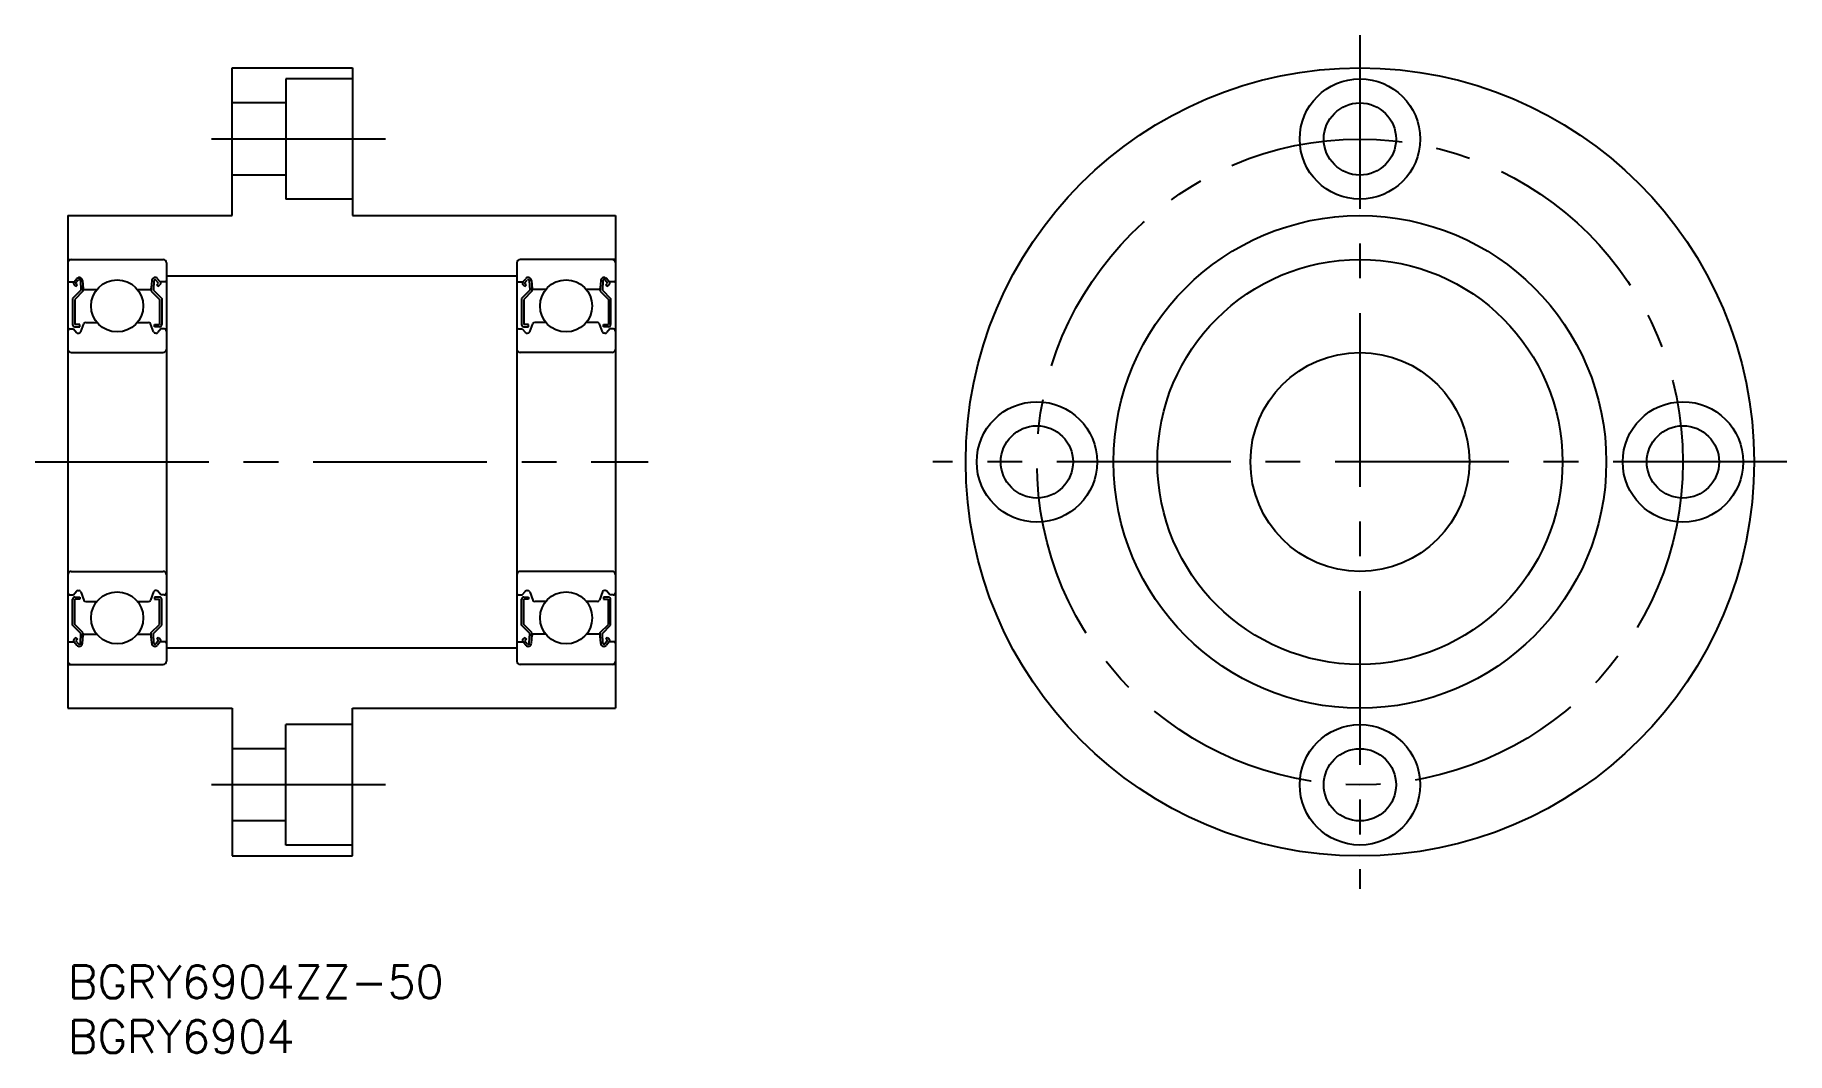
# Model space of a CAD drawing. Extents: x -3 to 157, y -8 to 85.
import ezdxf

# ---------------------------------------------------------------- set-up
doc = ezdxf.new("R2010")
doc.units = 0
doc.header["$LTSCALE"] = 0.5
doc.linetypes.add('CENTER', pattern=[50.8, 31.75, -6.35, 6.35, -6.35])
for name, color, linetype in [('MSM_CENTER', 1, 'CENTER'), ('MSM_CONTINUOUS', 7, 'CONTINUOUS'), ('MSM_PART_NUMBER', 7, 'CONTINUOUS')]:
    doc.layers.add(name, color=color, linetype=linetype)
doc.styles.get("Standard").update_dxf_attribs({"font": 'txt.shx', "height": 3, "bigfont": 'bigfont.shx'})

# ---------------------------------------------------------------- blocks, each defined once
blk = doc.blocks.new('*U2')
at = {"layer": 'MSM_PART_NUMBER'}
blk.add_text('BGRY6904ZZ-50', height=3, dxfattribs=at).set_placement((0, -3))
blk = doc.blocks.new('*U3')
at = {"layer": 'MSM_PART_NUMBER'}
blk.add_text('BGRY6904', height=3, dxfattribs=at).set_placement((0, -8))

msp = doc.modelspace()

# ---------------------------------------------------------------- linework, layer by layer
at = {"layer": 'MSM_CENTER'}
for p, q in [((118, 85), (118, 7)), ((29, 75.5), (12, 75.5)), ((-3, 46), (53, 46)), ((157, 46), (79, 46)), ((29, 16.5), (12, 16.5))]:
    msp.add_line(p, q, dxfattribs=at)
msp.add_circle((118, 46), 29.5, dxfattribs=at)
at = {"layer": 'MSM_CONTINUOUS'}
for p, q in [((15, 68.5), (15, 82)), ((15, 82), (26, 82)), ((26, 82), (26, 68.5)), ((26, 81), (19.9, 81)), ((19.9, 81), (19.9, 70)), ((19.9, 78.8), (15, 78.8)), ((19.9, 72.2), (15, 72.2)), ((26, 70), (19.9, 70)), ((0, 68.5), (15, 68.5)), ((0, 68.5), (0, 23.5)), ((26, 68.5), (50, 68.5)), ((50, 68.5), (50, 23.5)), ((0, 64.5), (8.7, 64.5)), ((9, 64.2), (9, 27.8)), ((41, 64.2), (41, 27.8)), ((50, 64.5), (41.3, 64.5)), ((0.1, 62.45), (0.56, 62.45)), ((0.56, 62.45), (0.81, 62.75)), ((0.71, 62.32), (0.96, 62.62)), ((1.14, 62.56), (1.18, 61.68)), ((1.34, 62.58), (1.4, 61.84)), ((7.66, 62.57), (7.6, 61.84)), ((7.86, 62.56), (7.82, 61.68)), ((8.29, 62.32), (8.04, 62.61)), ((8.44, 62.45), (8.19, 62.74)), ((8.9, 62.45), (8.44, 62.45)), ((9, 63), (41, 63)), ((41.1, 62.45), (41.56, 62.45)), ((41.56, 62.45), (41.81, 62.74)), ((41.71, 62.32), (41.96, 62.61)), ((42.14, 62.56), (42.18, 61.68)), ((42.34, 62.57), (42.4, 61.84)), ((48.66, 62.58), (48.6, 61.84)), ((48.86, 62.56), (48.82, 61.68)), ((49.29, 62.32), (49.04, 62.62)), ((49.44, 62.45), (49.19, 62.75)), ((49.9, 62.45), (49.44, 62.45)), ((1.18, 61.68), (0.43, 60.93)), ((0.43, 60.93), (0.43, 58.55)), ((0.74, 62.04), (0.58, 62.17)), ((1.38, 61.6), (0.63, 60.85)), ((0.63, 60.85), (0.63, 58.55)), ((0.87, 62.19), (0.71, 62.32)), ((0.74, 62.04), (0.87, 62.19)), ((1.38, 62.07), (1.38, 61.6)), ((1.5, 61.75), (2.65, 61.75)), ((6.35, 61.75), (7.5, 61.75)), ((7.62, 62.07), (7.62, 61.6)), ((7.62, 61.6), (8.37, 60.85)), ((7.82, 61.68), (8.57, 60.93)), ((8.13, 62.19), (8.29, 62.32)), ((8.26, 62.04), (8.13, 62.19)), ((8.26, 62.04), (8.41, 62.17)), ((8.37, 60.85), (8.37, 58.55)), ((8.57, 60.93), (8.57, 58.55)), ((42.18, 61.68), (41.43, 60.93)), ((41.43, 60.93), (41.43, 58.55)), ((41.74, 62.04), (41.59, 62.17)), ((42.38, 61.6), (41.63, 60.85)), ((41.63, 60.85), (41.63, 58.55)), ((41.87, 62.19), (41.71, 62.32)), ((41.74, 62.04), (41.87, 62.19)), ((42.38, 62.07), (42.38, 61.6)), ((43.65, 61.75), (42.5, 61.75)), ((48.5, 61.75), (47.35, 61.75)), ((48.62, 62.07), (48.62, 61.6)), ((48.62, 61.6), (49.37, 60.85)), ((48.82, 61.68), (49.57, 60.93)), ((49.13, 62.19), (49.29, 62.32)), ((49.26, 62.04), (49.13, 62.19)), ((49.26, 62.04), (49.42, 62.17)), ((49.37, 60.85), (49.37, 58.55)), ((49.57, 60.93), (49.57, 58.55)), ((0.2, 58.15), (0.5, 58.15)), ((0.5, 58.15), (0.78, 57.82)), ((1.08, 58.55), (0.63, 58.55)), ((0.63, 58.35), (1.08, 58.35)), ((0.93, 57.75), (0.99, 57.75)), ((1.08, 58.35), (1.08, 58.55)), ((1.18, 57.88), (1.45, 58.62)), ((1.64, 58.75), (2.65, 58.75)), ((6.35, 58.75), (7.36, 58.75)), ((7.82, 57.88), (7.55, 58.62)), ((7.92, 58.55), (8.37, 58.55)), ((7.92, 58.35), (7.92, 58.55)), ((8.37, 58.35), (7.92, 58.35)), ((8.07, 57.75), (8.01, 57.75)), ((8.5, 58.15), (8.22, 57.82)), ((8.8, 58.15), (8.5, 58.15)), ((41.2, 58.15), (41.5, 58.15)), ((41.5, 58.15), (41.78, 57.82)), ((42.08, 58.55), (41.63, 58.55)), ((41.63, 58.35), (42.08, 58.35)), ((41.93, 57.75), (41.99, 57.75)), ((42.08, 58.35), (42.08, 58.55)), ((42.18, 57.88), (42.45, 58.62)), ((43.65, 58.75), (42.64, 58.75)), ((48.36, 58.75), (47.35, 58.75)), ((48.82, 57.88), (48.55, 58.62)), ((48.92, 58.55), (49.37, 58.55)), ((48.92, 58.35), (48.92, 58.55)), ((49.37, 58.35), (48.92, 58.35)), ((49.07, 57.75), (49.01, 57.75)), ((49.5, 58.15), (49.22, 57.82)), ((49.8, 58.15), (49.5, 58.15)), ((0.3, 56), (8.7, 56)), ((49.7, 56), (41.3, 56)), ((0.3, 36), (8.7, 36)), ((49.7, 36), (41.3, 36)), ((0.2, 33.85), (0.5, 33.85)), ((0.5, 33.85), (0.78, 34.18)), ((0.63, 33.65), (1.08, 33.65)), ((0.93, 34.25), (0.99, 34.25)), ((1.08, 33.65), (1.08, 33.45)), ((1.18, 34.12), (1.45, 33.38)), ((7.82, 34.12), (7.55, 33.38)), ((8.37, 33.65), (7.92, 33.65)), ((7.92, 33.65), (7.92, 33.45)), ((8.07, 34.25), (8.01, 34.25)), ((8.5, 33.85), (8.22, 34.18)), ((8.8, 33.85), (8.5, 33.85)), ((41.2, 33.85), (41.5, 33.85)), ((41.5, 33.85), (41.78, 34.18)), ((41.63, 33.65), (42.08, 33.65)), ((41.93, 34.25), (41.99, 34.25)), ((42.08, 33.65), (42.08, 33.45)), ((42.18, 34.12), (42.45, 33.38)), ((48.82, 34.12), (48.55, 33.38)), ((49.37, 33.65), (48.92, 33.65)), ((48.92, 33.65), (48.92, 33.45)), ((49.07, 34.25), (49.01, 34.25)), ((49.5, 33.85), (49.22, 34.18)), ((49.8, 33.85), (49.5, 33.85)), ((0.43, 31.07), (0.43, 33.45)), ((0.63, 31.15), (0.63, 33.45)), ((1.08, 33.45), (0.63, 33.45)), ((1.64, 33.25), (2.65, 33.25)), ((1.89, 33.25), (1.89, 33.25)), ((6.35, 33.25), (7.36, 33.25)), ((7.92, 33.45), (8.37, 33.45)), ((8.37, 31.15), (8.37, 33.45)), ((8.57, 31.07), (8.57, 33.45)), ((41.43, 31.07), (41.43, 33.45)), ((41.63, 31.15), (41.63, 33.45)), ((42.08, 33.45), (41.63, 33.45)), ((43.65, 33.25), (42.64, 33.25)), ((48.36, 33.25), (47.35, 33.25)), ((48.11, 33.25), (48.11, 33.25)), ((48.92, 33.45), (49.37, 33.45)), ((49.37, 31.15), (49.37, 33.45)), ((49.57, 31.07), (49.57, 33.45)), ((1.18, 30.32), (0.43, 31.07)), ((1.38, 30.4), (0.63, 31.15)), ((1.38, 29.93), (1.38, 30.4)), ((7.62, 30.4), (8.37, 31.15)), ((7.62, 29.93), (7.62, 30.4)), ((7.82, 30.32), (8.57, 31.07)), ((42.18, 30.32), (41.43, 31.07)), ((42.38, 30.4), (41.63, 31.15)), ((42.38, 29.93), (42.38, 30.4)), ((48.62, 30.4), (49.37, 31.15)), ((48.62, 29.93), (48.62, 30.4)), ((48.82, 30.32), (49.57, 31.07)), ((0.1, 29.55), (0.56, 29.55)), ((0.56, 29.55), (0.81, 29.25)), ((0.74, 29.96), (0.58, 29.83)), ((0.87, 29.81), (0.71, 29.68)), ((0.71, 29.68), (0.96, 29.38)), ((0.74, 29.96), (0.87, 29.81)), ((1.14, 29.44), (1.18, 30.32)), ((1.34, 29.42), (1.4, 30.16)), ((1.5, 30.25), (2.65, 30.25)), ((6.35, 30.25), (7.5, 30.25)), ((7.66, 29.43), (7.6, 30.16)), ((7.86, 29.44), (7.82, 30.32)), ((8.29, 29.68), (8.04, 29.39)), ((8.26, 29.96), (8.13, 29.81)), ((8.13, 29.81), (8.29, 29.68)), ((8.44, 29.55), (8.19, 29.26)), ((8.26, 29.96), (8.41, 29.83)), ((8.9, 29.55), (8.44, 29.55)), ((9, 29), (41, 29)), ((41.1, 29.55), (41.56, 29.55)), ((41.56, 29.55), (41.81, 29.26)), ((41.74, 29.96), (41.59, 29.83)), ((41.87, 29.81), (41.71, 29.68)), ((41.71, 29.68), (41.96, 29.39)), ((41.74, 29.96), (41.87, 29.81)), ((42.14, 29.44), (42.18, 30.32)), ((42.34, 29.43), (42.4, 30.16)), ((43.65, 30.25), (42.5, 30.25)), ((48.5, 30.25), (47.35, 30.25)), ((48.66, 29.42), (48.6, 30.16)), ((48.86, 29.44), (48.82, 30.32)), ((49.29, 29.68), (49.04, 29.38)), ((49.26, 29.96), (49.13, 29.81)), ((49.13, 29.81), (49.29, 29.68)), ((49.44, 29.55), (49.19, 29.25)), ((49.26, 29.96), (49.42, 29.83)), ((49.9, 29.55), (49.44, 29.55)), ((0, 27.5), (8.7, 27.5)), ((50, 27.5), (41.3, 27.5)), ((0, 23.5), (15, 23.5)), ((15, 23.5), (15, 10)), ((26, 23.5), (50, 23.5)), ((26, 10), (26, 23.5)), ((19.9, 11), (19.9, 22)), ((26, 22), (19.9, 22)), ((19.9, 19.8), (15, 19.8)), ((19.9, 13.2), (15, 13.2)), ((15, 10), (26, 10)), ((26, 11), (19.9, 11))]:
    msp.add_line(p, q, dxfattribs=at)
for centre, radius in [((118, 46), 36), ((118, 75.5), 5.5), ((118, 75.5), 3.3), ((118, 46), 22.5), ((118, 46), 18.5), ((4.5, 60.25), 2.38), ((45.5, 60.25), 2.38), ((118, 46), 10), ((88.5, 46), 5.5), ((147.5, 46), 5.5), ((88.5, 46), 3.3), ((147.5, 46), 3.3), ((4.5, 31.75), 2.38), ((45.5, 31.75), 2.38), ((118, 16.5), 5.5), ((118, 16.5), 3.3)]:
    msp.add_circle(centre, radius, dxfattribs=at)
for centre, radius, start, end in [((0.3, 64.2), 0.3, 90, 180), ((8.7, 64.2), 0.3, 0, 90), ((41.3, 64.2), 0.3, 90, 180), ((49.7, 64.2), 0.3, 0, 90), ((0.1, 62.55), 0.1, 180, 270), ((0.71, 62.32), 0.2, 140.001, 230.0801), ((1.04, 62.55), 0.3, 4.9967, 140.001), ((1.04, 62.56), 0.1, 2.8199, 140.0012), ((7.96, 62.55), 0.303, 40.0459, 175.0792), ((7.96, 62.55), 0.103, 39.874, 175.0048), ((8.29, 62.32), 0.2, 309.9138, 40.1318), ((8.9, 62.55), 0.1, 269.9995, 359.9913), ((41.1, 62.55), 0.1, 180.0087, 270.0005), ((41.71, 62.32), 0.2, 139.8682, 230.0862), ((42.04, 62.55), 0.303, 4.9208, 139.9541), ((42.04, 62.55), 0.103, 4.9952, 140.126), ((48.96, 62.55), 0.3, 39.999, 175.0033), ((48.96, 62.56), 0.1, 39.9988, 177.1801), ((49.29, 62.32), 0.2, 309.9199, 39.999), ((49.9, 62.55), 0.1, 270, 0), ((1.5, 61.85), 0.1, 184.9967, 269.9995), ((7.5, 61.85), 0.1, 269.9995, 354.8557), ((42.5, 61.85), 0.1, 185.1443, 270.0005), ((48.5, 61.85), 0.1, 270.0005, 355.0033), ((0.2, 57.95), 0.2, 90, 180), ((0.63, 58.55), 0.2, 180, 270), ((0.93, 57.95), 0.2, 219.9921, 270), ((0.99, 57.95), 0.2, 270, 339.9919), ((1.64, 58.55), 0.2, 90, 159.9919), ((7.36, 58.55), 0.2, 19.8845, 90.0002), ((8.01, 57.95), 0.2, 199.8883, 269.9998), ((8.07, 57.95), 0.2, 269.9998, 319.8616), ((8.37, 58.55), 0.2, 269.9998, 359.9956), ((8.8, 57.95), 0.2, 359.9956, 90.0002), ((41.2, 57.95), 0.2, 89.9998, 180.0044), ((41.63, 58.55), 0.2, 180.0044, 270.0002), ((41.93, 57.95), 0.2, 220.1384, 270.0002), ((41.99, 57.95), 0.2, 270.0002, 340.1117), ((42.64, 58.55), 0.2, 89.9998, 160.1155), ((48.36, 58.55), 0.2, 20.0081, 90), ((49.01, 57.95), 0.2, 200.0081, 270), ((49.07, 57.95), 0.2, 270, 320.0079), ((49.37, 58.55), 0.2, 270, 0), ((49.8, 57.95), 0.2, 0, 90), ((0.3, 56.3), 0.3, 180, 270), ((8.7, 56.3), 0.3, 270, 0), ((41.3, 56.3), 0.3, 180, 270), ((49.7, 56.3), 0.3, 270, 0), ((0.3, 35.7), 0.3, 90, 180), ((8.7, 35.7), 0.3, 0, 90), ((41.3, 35.7), 0.3, 90, 180), ((49.7, 35.7), 0.3, 0, 90), ((0.2, 34.05), 0.2, 180, 270), ((0.63, 33.45), 0.2, 90, 180), ((0.93, 34.05), 0.2, 90, 140.0079), ((0.99, 34.05), 0.2, 20.0081, 90), ((8.01, 34.05), 0.2, 90.0002, 160.1117), ((8.07, 34.05), 0.2, 40.1384, 90.0002), ((8.37, 33.45), 0.2, 0.0044, 90.0002), ((8.8, 34.05), 0.2, 269.9998, 0.0044), ((41.2, 34.05), 0.2, 179.9956, 270.0002), ((41.63, 33.45), 0.2, 89.9998, 179.9956), ((41.93, 34.05), 0.2, 89.9998, 139.8616), ((41.99, 34.05), 0.2, 19.8883, 89.9998), ((49.01, 34.05), 0.2, 90, 159.9919), ((49.07, 34.05), 0.2, 39.9921, 90), ((49.37, 33.45), 0.2, 0, 90), ((49.8, 34.05), 0.2, 270, 0), ((1.64, 33.45), 0.2, 200.0081, 270), ((7.36, 33.45), 0.2, 269.9998, 340.1155), ((42.64, 33.45), 0.2, 199.8845, 270.0002), ((48.36, 33.45), 0.2, 270, 339.9919), ((0.1, 29.45), 0.1, 90, 180), ((0.71, 29.68), 0.2, 129.9199, 219.999), ((1.04, 29.45), 0.3, 219.999, 355.0033), ((1.04, 29.44), 0.1, 219.9988, 357.1801), ((1.5, 30.15), 0.1, 90.0005, 175.0033), ((7.5, 30.15), 0.1, 5.1443, 90.0005), ((7.96, 29.45), 0.303, 184.9207, 319.9541), ((7.96, 29.45), 0.103, 184.9952, 320.126), ((8.29, 29.68), 0.2, 319.8682, 50.0862), ((8.9, 29.45), 0.1, 0.0087, 90.0005), ((41.1, 29.45), 0.1, 89.9995, 179.9913), ((41.71, 29.68), 0.2, 129.9138, 220.1318), ((42.04, 29.45), 0.303, 220.0459, 355.0793), ((42.04, 29.45), 0.103, 219.874, 355.0048), ((42.5, 30.15), 0.1, 89.9995, 174.8557), ((48.5, 30.15), 0.1, 4.9967, 89.9995), ((48.96, 29.45), 0.3, 184.9967, 320.001), ((48.96, 29.44), 0.1, 182.8199, 320.0012), ((49.29, 29.68), 0.2, 320.001, 50.0801), ((49.9, 29.45), 0.1, 0, 90), ((0.3, 27.8), 0.3, 180, 270), ((8.7, 27.8), 0.3, 270, 0), ((41.3, 27.8), 0.3, 180, 270), ((49.7, 27.8), 0.3, 270, 0)]:
    msp.add_arc(centre, radius, start, end, dxfattribs=at)

# ---------------------------------------------------------------- block references
for name in ['*U2', '*U3']:
    msp.add_blockref(name, (0, 0), dxfattribs=at)

doc.saveas('drawing.dxf')
